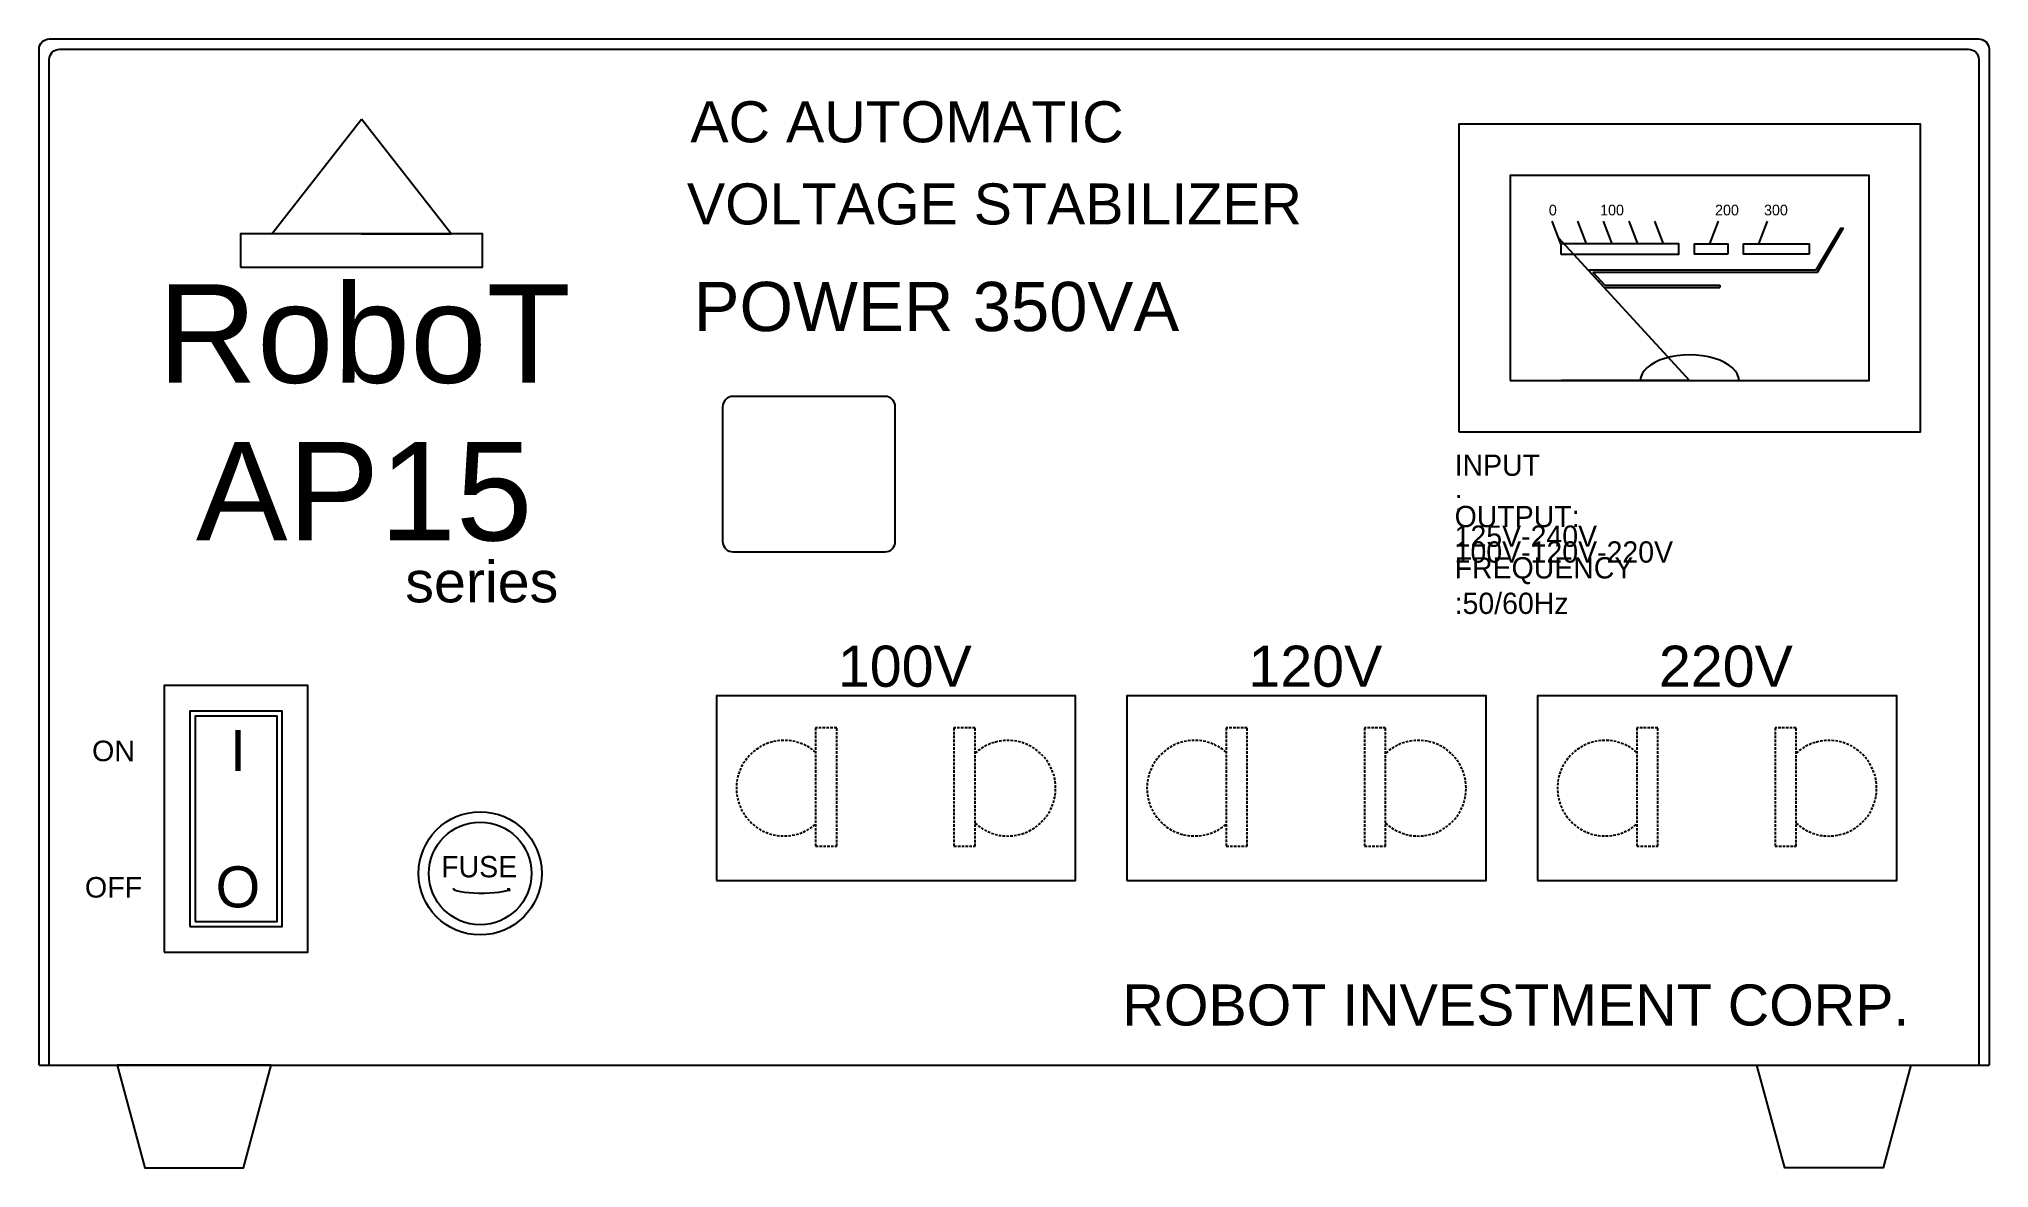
# Model space of a CAD drawing. Header units: millimetres. Extents: x 138 to 328, y 225 to 335.
import ezdxf

# ---------------------------------------------------------------- set-up
doc = ezdxf.new("R2010")
doc.units = ezdxf.units.MM
doc.linetypes.add('HIDDEN', pattern=[0.375, 0.25, -0.125])
doc.layers.add('THIET BI DIEN', color=5, linetype='Continuous')

# ---------------------------------------------------------------- blocks, each defined once
blk = doc.blocks.new('*U1935')
at = {"color": 2}
for p, q in [((53.29, 80.03), (52.44, 82.24)), ((55.79, 80.03), (54.94, 82.24)), ((58.29, 80.03), (57.44, 82.24)), ((60.79, 80.03), (59.94, 82.24)), ((63.29, 80.03), (62.44, 82.24))]:
    blk.add_line(p, q, dxfattribs=at)
at = {"color": 3}
for p, q in [((67.79, 80.03), (68.64, 82.24)), ((69.55, 80.03), (69.55, 79.03))]:
    blk.add_line(p, q, dxfattribs=at)
at = {"color": 1}
blk.add_line((72.57, 80.03), (73.41, 82.24), dxfattribs=at)
at = {"color": 221}
blk.add_line((53.06, 80.64), (65.83, 66.71), dxfattribs=at)
for p, q in [((68.78, 76), (68.78, 75.8)), ((65.83, 66.71), (53.33, 66.71)), ((-49.14, 17.16), (-49.39, 17.16)), ((-49.14, 17.16), (-49.24, 16.97))]:
    blk.add_line(p, q)
at = {"color": 172}
blk.add_line((-95, 0), (95, 0), dxfattribs=at)
for points in [[(-95, 0), (-95, 99, -0.414214), (-94, 100), (94, 100, -0.414214), (95, 99), (95, 0)], [(-94, 0), (-94, 98, -0.414214), (-93, 99), (93, 99, -0.414214), (94, 98), (94, 0)]]:
    blk.add_lwpolyline(points, format="xyb", dxfattribs=at)
for points in [[(-63.58, 81.02), (-72.31, 81.02), (-63.58, 92.19)], [(-63.58, 81.02), (-54.85, 81.02), (-63.58, 92.19)]]:
    blk.add_lwpolyline(points)
for points in [[(43.33, 61.71), (88.33, 61.71), (88.33, 91.71), (43.33, 91.71)], [(48.33, 66.71), (83.33, 66.71), (83.33, 86.71), (48.33, 86.71)], [(-75.36, 77.76), (-51.79, 77.76), (-51.79, 81.02), (-75.36, 81.02)], [(-82.8, 11.02), (-68.8, 11.02), (-68.8, 37.02), (-82.8, 37.02)], [(-80.3, 13.52), (-71.3, 13.52), (-71.3, 34.52), (-80.3, 34.52)], [(-29, 18), (6, 18), (6, 36), (-29, 36)], [(11, 18), (46, 18), (46, 36), (11, 36)], [(51, 18), (86, 18), (86, 36), (51, 36)]]:
    blk.add_lwpolyline(points, close=True)
at = {"color": 2}
blk.add_lwpolyline([(53.29, 79.03), (64.78, 79.03), (64.78, 80.03), (53.29, 80.03)], close=True, dxfattribs=at)
for points in [[(80.57, 81.56), (78.14, 77.46), (55.97, 77.46), (57.49, 75.8), (68.78, 75.8)], [(80.57, 81.56), (80.8, 81.56), (78.25, 77.26), (56.43, 77.26), (57.58, 76), (68.78, 76)]]:
    blk.add_lwpolyline(points, dxfattribs=at)
at = {"color": 3}
blk.add_lwpolyline([(69.55, 79.03), (66.31, 79.03), (66.31, 80.03), (69.55, 80.03)], close=True, dxfattribs=at)
at = {"color": 1}
for points in [[(77.46, 79.03), (71.08, 79.03), (71.08, 80.03), (77.46, 80.03)], [(-79.8, 14.02), (-71.8, 14.02), (-71.8, 34.02), (-79.8, 34.02)]]:
    blk.add_lwpolyline(points, close=True, dxfattribs=at)
blk.add_lwpolyline([(-27.39, 50.03), (-12.57, 50.03, 0.414214), (-11.57, 51.03), (-11.57, 64.17, 0.414214), (-12.57, 65.17), (-27.39, 65.17, 0.414214), (-28.39, 64.17), (-28.39, 51.03, 0.414214)], format="xyb", close=True)
at = {"color": 8}
for points in [[(-72.39, 0), (-87.39, 0), (-84.7, -10), (-75.09, -10), (-72.39, 0)], [(72.39, 0), (87.39, 0), (84.7, -10), (75.09, -10), (72.39, 0)]]:
    blk.add_lwpolyline(points, dxfattribs=at)
for radius in [6, 5]:
    blk.add_circle((-52.02, 18.7), radius)
for centre, major_axis, ratio, start_param, end_param in [((65.83, 66.71), (4.81, 0), 0.519479, 0, 3.141593), ((-51.87, 17.25), (2.78, 0), 0.1702, 3.141593, 6.089878)]:
    blk.add_ellipse(centre, major_axis=major_axis, ratio=ratio, start_param=start_param, end_param=end_param)
at = {"layer": 'THIET BI DIEN', "color": 8, "linetype": 'HIDDEN'}
for points in [[(-17.28, 32.87), (-19.33, 32.87), (-19.33, 21.35), (-17.28, 21.35)], [(-3.8, 32.87), (-5.85, 32.87), (-5.85, 21.35), (-3.8, 21.35)], [(22.72, 32.87), (20.67, 32.87), (20.67, 21.35), (22.72, 21.35)], [(36.2, 32.87), (34.15, 32.87), (34.15, 21.35), (36.2, 21.35)], [(62.72, 32.87), (60.67, 32.87), (60.67, 21.35), (62.72, 21.35)], [(76.2, 32.87), (74.15, 32.87), (74.15, 21.35), (76.2, 21.35)]]:
    blk.add_lwpolyline(points, close=True, dxfattribs=at)
for centre, start, end in [((-22.39, 27), 49.0364, 310.9636), ((-0.61, 27), 226.8804, 133.1196), ((17.61, 27), 49.0364, 310.9636), ((39.39, 27), 226.8804, 133.1196), ((57.61, 27), 49.0364, 310.9636), ((79.39, 27), 226.8804, 133.1196)]:
    blk.add_arc(centre, 4.66, start, end, dxfattribs=at)
at = {"color": 7, "attachment_point": 5}
for s, insert, char_height in [('{\\fArial|b0|i0|c0|p34;\\C253;AC AUTOMATIC}', (-10.43, 91.9), 4), ('{\\fArial|b0|i0|c0|p34;\\C253;VOLTAGE STABILIZER}', (-1.91, 83.9), 4), ('{\\fArial|b0|i0|c0|p34;\\C1;RoboT}', (-63.32, 71.23), 9.6), ('{\\fArial|b0|i0|c0|p34;\\C253;POWER 350VA}', (-7.56, 73.9), 4.8), ('{\\fArial|b0|i0|c0|p34;\\C1;AP15}', (-63.32, 55.87), 9.6), ('{\\fArial|b0|i0|c0|p34;\\C1;series}', (-51.86, 47.08), 4), ('{\\fArial|b0|i0|c0|p34;\\C253;100V}', (-10.64, 38.86), 4), ('{\\fArial|b0|i0|c0|p34;\\C253;120V}', (29.36, 38.86), 4), ('{\\fArial|b0|i0|c0|p34;\\C253;220V}', (69.36, 38.86), 4), ('{\\fArial|b0|i0|c0|p34;\\C253;I}', (-75.62, 30.67), 4), ('{\\fArial|b0|i0|c0|p34;\\C253;ON}', (-87.74, 30.62), 2), ('{\\fArial|b0|i0|c0|p34;\\C253;O}', (-75.62, 17.36), 4), ('{\\fArial|b0|i0|c0|p34;\\C253;OFF}', (-87.74, 17.33), 2), ('{\\fArial|b0|i0|c0|p34;\\C253;ROBOT INVESTMENT CORP.}', (48.9, 5.85), 4)]:
    blk.add_mtext(s, dxfattribs=dict(at, insert=insert, char_height=char_height))
at = {"attachment_point": 1}
for s, insert, char_height, width in [('0', (52.11, 83.85), 1.04, 0.0235), ('100', (57.11, 83.85), 1.037, 0.0235), ('200', (68.31, 83.85), 1.037, 0.0235), ('300', (73.08, 83.85), 1.037, 0.0235), ('INPUT : 125V-240V', (42.93, 59.51), 2.0743, 0.0469), ('OUTPUT: 100V-120V-220V', (42.93, 54.51), 2.0743, 0.0469), ('FREQUENCY :50/60Hz', (42.93, 49.51), 2.0743, 0.0469), ('FUSE', (-55.81, 20.39), 2.074, 0.0469)]:
    blk.add_mtext(s, dxfattribs=dict(at, insert=insert, char_height=char_height, width=width))

msp = doc.modelspace()

# ---------------------------------------------------------------- block references
msp.add_blockref('*U1935', (232.84, 234.82))

doc.saveas('drawing.dxf')
